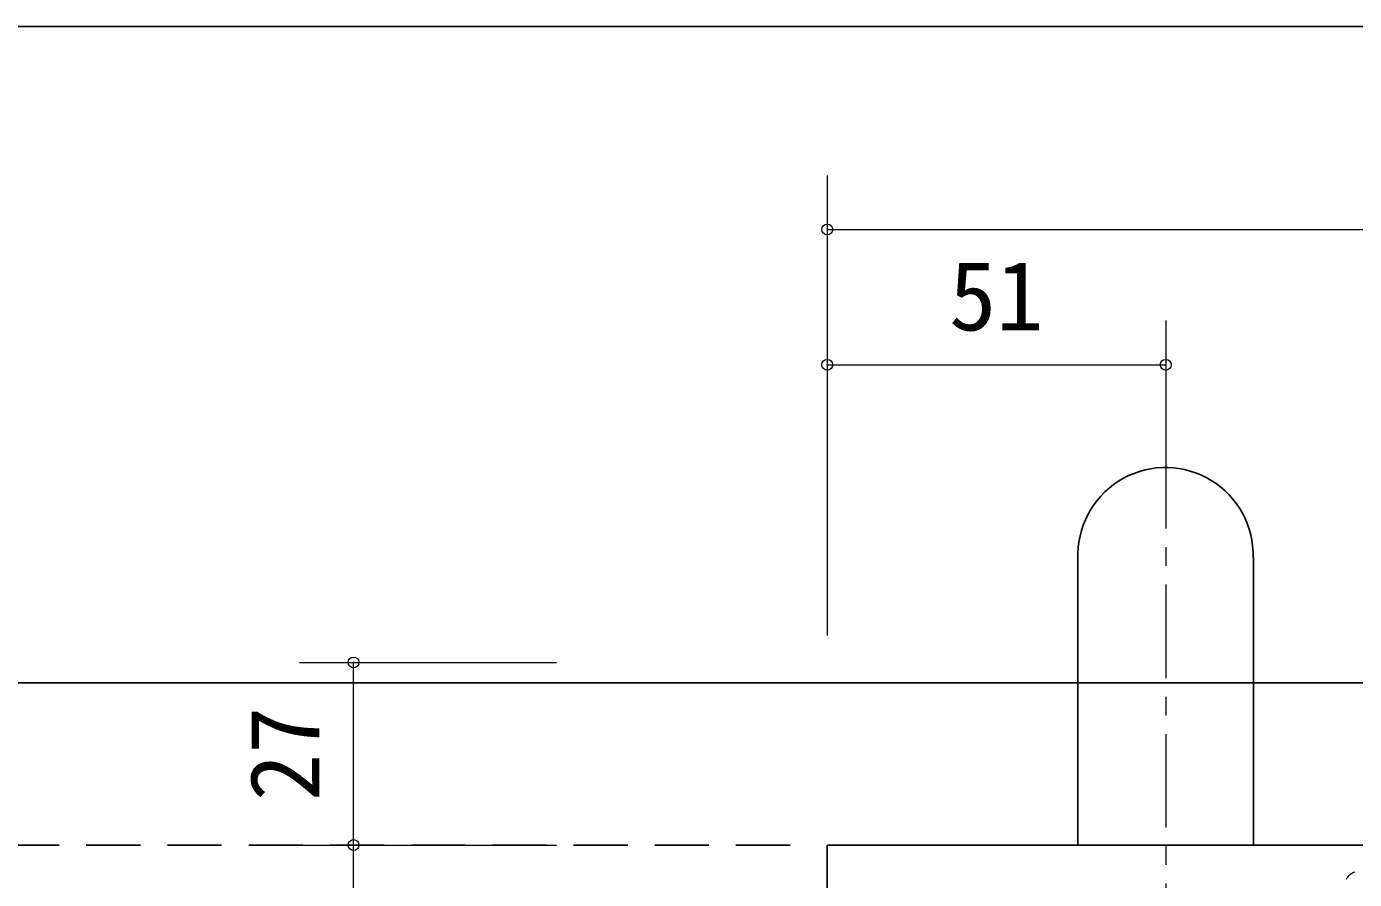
# Model space of a CAD drawing. Units: millimetres at full size; details may follow other scales. Extents: x -800 to 800, y -560 to 560.
# Drawn here: x -477.7 to -281.5, y -170.1 to -44 of the extents above; entities that cross this region are included whole.
import ezdxf
from ezdxf.enums import TextEntityAlignment as Align

# ---------------------------------------------------------------- set-up
doc = ezdxf.new("R2010")
doc.units = ezdxf.units.MM
doc.header["$LTSCALE"] = 4
doc.header["$PDMODE"] = 32
doc.header["$PDSIZE"] = 1.6
doc.linetypes.add('USER11', pattern=[5.525559, 3.453342, -0.690739, 0.690739, -0.690739])
doc.linetypes.add('USER9', pattern=[3, 2, -1])
doc.layers.add('0-0', color=7, linetype='Continuous', lineweight=25)
doc.layers.add('2-0', color=4, linetype='Continuous', lineweight=9)
doc.styles.add('ＭＳ ゴシック', font='')
doc.styles.get('ＭＳ ゴシック').set_extended_font_data('MS Gothic')

msp = doc.modelspace()

# ---------------------------------------------------------------- linework, layer by layer
at = {"layer": '0-0'}
msp.add_line((-780, -44), (152, -44), dxfattribs=at)
at = {"layer": '2-0'}
for p, q in [((-359.35, -65.997), (-359.35, -93.997)), ((-359.35, -73.997), (75.771, -73.997)), ((-309.35, -87.443), (-309.35, -104.394)), ((-359.35, -93.997), (-309.35, -93.997)), ((-359.35, -93.997), (-359.35, -133.997)), ((-437.35, -138), (-399.35, -138)), ((-429.35, -164.999), (-429.35, -138)), ((-437.35, -164.999), (-399.35, -164.999)), ((-437.35, -164.999), (-399.35, -164.999)), ((-429.35, -197.999), (-429.35, -164.999))]:
    msp.add_line(p, q, dxfattribs=at)
at = {"layer": '2-0', "linetype": 'USER11'}
msp.add_line((-309.35, -104.394), (-309.35, -263.233), dxfattribs=at)
at = {"layer": '2-0', "color": 7, "lineweight": 25}
for p, q in [((-322.35, -164.999), (-322.35, -121.879)), ((-296.357, -164.999), (-296.357, -122.497)), ((-504.845, -140.998), (-73.79, -140.998)), ((-359.35, -197.999), (-359.35, -164.999)), ((-73.79, -164.999), (-359.35, -164.999))]:
    msp.add_line(p, q, dxfattribs=at)
at = {"layer": '2-0', "color": 7, "linetype": 'USER9', "lineweight": 25}
msp.add_line((-504.845, -164.999), (-364.35, -164.999), dxfattribs=at)
at = {"layer": '2-0', "color": 7, "lineweight": 25}
msp.add_arc((-309.373, -122.126), 12.942, 358.36722, 178.90922, dxfattribs=at)
at = {"layer": '2-0'}
for centre, radius, start, end in [((-280.893, -170.916), 1.972, 146.90513, 154.96008), ((-280.88, -170.924), 1.987, 138.95448, 146.90728), ((-280.876, -170.928), 1.993, 131.0413, 138.95834), ((-280.879, -170.924), 1.988, 123.09042, 131.04511), ((-280.887, -170.911), 1.973, 115.03459, 123.09243), ((-280.894, -170.898), 1.958, 106.82927, 115.03311)]:
    msp.add_arc(centre, radius, start, end, dxfattribs=at)
for p in [(-359.35, -73.997), (-359.35, -93.997), (-309.35, -93.997), (-429.35, -138), (-429.35, -164.999)]:
    msp.add_point(p, dxfattribs=at)

# ---------------------------------------------------------------- texts
at = {"layer": '2-0', "color": 7, "style": 'ＭＳ ゴシック'}
msp.add_text('51', height=10.26, dxfattribs=at).set_placement((-341.35, -91.997), align=Align.BOTTOM_LEFT)
msp.add_text('27', height=10.26, rotation=90, dxfattribs=at).set_placement((-431.35, -158.499), align=Align.BOTTOM_LEFT)

doc.saveas('drawing.dxf')
